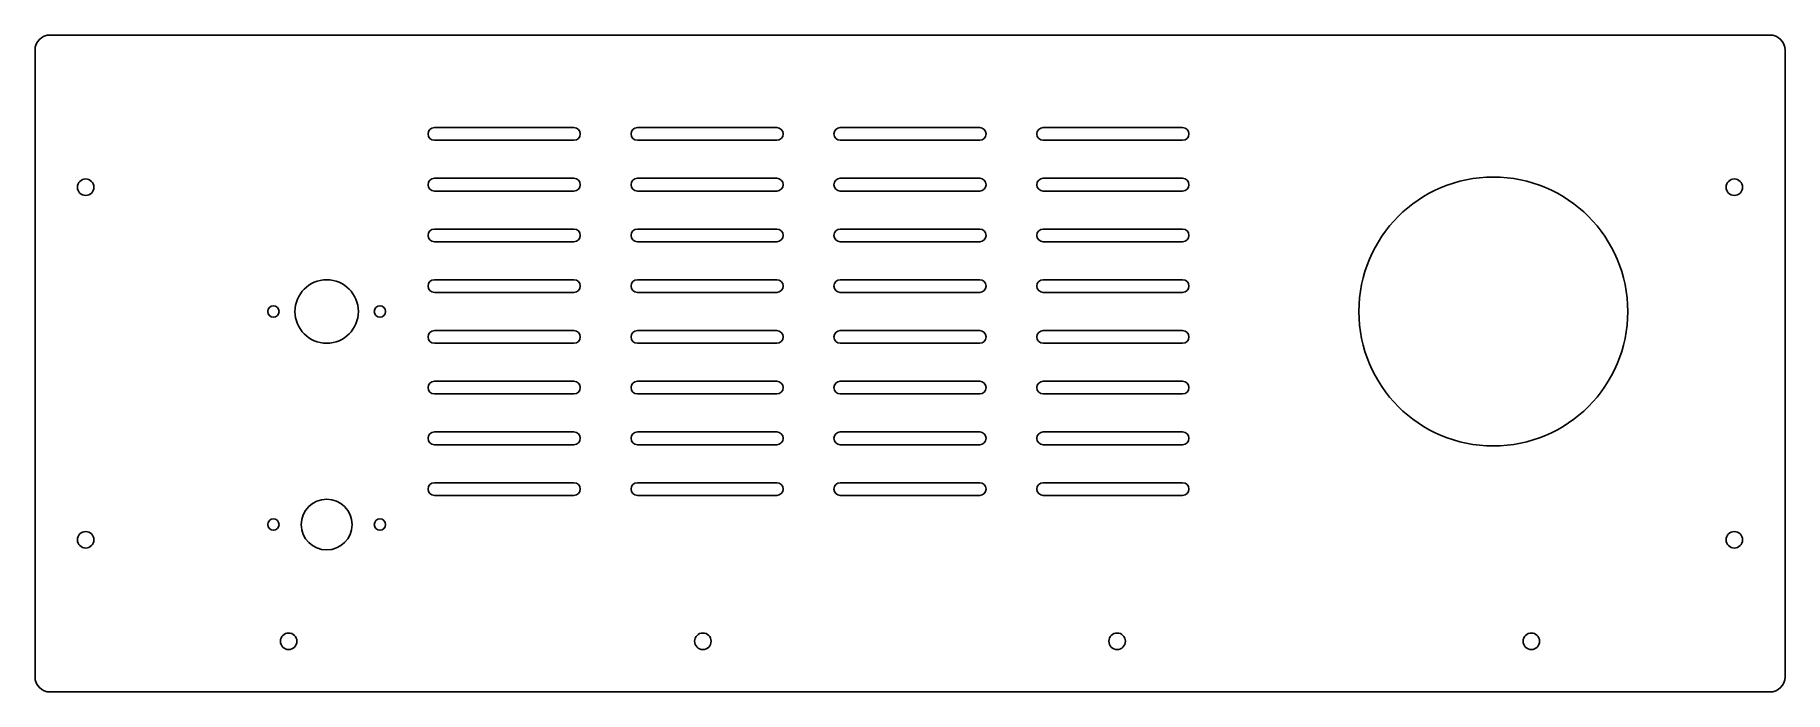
# Model space of a CAD drawing. Header units: millimetres. Extents: x -345 to 345, y 0 to 259.
import ezdxf

# ---------------------------------------------------------------- set-up
doc = ezdxf.new("R2010")
doc.units = ezdxf.units.MM
doc.layers.add('CUT', color=7, linetype='Continuous')

msp = doc.modelspace()

# ---------------------------------------------------------------- linework, layer by layer
at = {"layer": 'CUT'}
for p, q in [((339, 259, 0.5), (-339, 259, 0.5)), ((-345, 253, 0.5), (-345, 6, 0.5)), ((345, 6, 0.5), (345, 253, 0.5)), ((-187.5, 222.5, 0.5), (-132.5, 222.5, 0.5)), ((-107.5, 222.5, 0.5), (-52.5, 222.5, 0.5)), ((-27.5, 222.5, 0.5), (27.5, 222.5, 0.5)), ((52.5, 222.5, 0.5), (107.5, 222.5, 0.5)), ((-132.5, 217.5, 0.5), (-187.5, 217.5, 0.5)), ((-52.5, 217.5, 0.5), (-107.5, 217.5, 0.5)), ((27.5, 217.5, 0.5), (-27.5, 217.5, 0.5)), ((107.5, 217.5, 0.5), (52.5, 217.5, 0.5)), ((-187.5, 202.5, 0.5), (-132.5, 202.5, 0.5)), ((-107.5, 202.5, 0.5), (-52.5, 202.5, 0.5)), ((-27.5, 202.5, 0.5), (27.5, 202.5, 0.5)), ((52.5, 202.5, 0.5), (107.5, 202.5, 0.5)), ((-132.5, 197.5, 0.5), (-187.5, 197.5, 0.5)), ((-52.5, 197.5, 0.5), (-107.5, 197.5, 0.5)), ((27.5, 197.5, 0.5), (-27.5, 197.5, 0.5)), ((107.5, 197.5, 0.5), (52.5, 197.5, 0.5)), ((-187.5, 182.5, 0.5), (-132.5, 182.5, 0.5)), ((-107.5, 182.5, 0.5), (-52.5, 182.5, 0.5)), ((-27.5, 182.5, 0.5), (27.5, 182.5, 0.5)), ((52.5, 182.5, 0.5), (107.5, 182.5, 0.5)), ((-132.5, 177.5, 0.5), (-187.5, 177.5, 0.5)), ((-52.5, 177.5, 0.5), (-107.5, 177.5, 0.5)), ((27.5, 177.5, 0.5), (-27.5, 177.5, 0.5)), ((107.5, 177.5, 0.5), (52.5, 177.5, 0.5)), ((-187.5, 162.5, 0.5), (-132.5, 162.5, 0.5)), ((-107.5, 162.5, 0.5), (-52.5, 162.5, 0.5)), ((-27.5, 162.5, 0.5), (27.5, 162.5, 0.5)), ((52.5, 162.5, 0.5), (107.5, 162.5, 0.5)), ((-132.5, 157.5, 0.5), (-187.5, 157.5, 0.5)), ((-52.5, 157.5, 0.5), (-107.5, 157.5, 0.5)), ((27.5, 157.5, 0.5), (-27.5, 157.5, 0.5)), ((107.5, 157.5, 0.5), (52.5, 157.5, 0.5)), ((-187.5, 142.5, 0.5), (-132.5, 142.5, 0.5)), ((-107.5, 142.5, 0.5), (-52.5, 142.5, 0.5)), ((-27.5, 142.5, 0.5), (27.5, 142.5, 0.5)), ((52.5, 142.5, 0.5), (107.5, 142.5, 0.5)), ((-132.5, 137.5, 0.5), (-187.5, 137.5, 0.5)), ((-52.5, 137.5, 0.5), (-107.5, 137.5, 0.5)), ((27.5, 137.5, 0.5), (-27.5, 137.5, 0.5)), ((107.5, 137.5, 0.5), (52.5, 137.5, 0.5)), ((-187.5, 122.5, 0.5), (-132.5, 122.5, 0.5)), ((-132.5, 117.5, 0.5), (-187.5, 117.5, 0.5)), ((-107.5, 122.5, 0.5), (-52.5, 122.5, 0.5)), ((-52.5, 117.5, 0.5), (-107.5, 117.5, 0.5)), ((-27.5, 122.5, 0.5), (27.5, 122.5, 0.5)), ((27.5, 117.5, 0.5), (-27.5, 117.5, 0.5)), ((52.5, 122.5, 0.5), (107.5, 122.5, 0.5)), ((107.5, 117.5, 0.5), (52.5, 117.5, 0.5)), ((-187.5, 102.5, 0.5), (-132.5, 102.5, 0.5)), ((-132.5, 97.5, 0.5), (-187.5, 97.5, 0.5)), ((-107.5, 102.5, 0.5), (-52.5, 102.5, 0.5)), ((-52.5, 97.5, 0.5), (-107.5, 97.5, 0.5)), ((-27.5, 102.5, 0.5), (27.5, 102.5, 0.5)), ((27.5, 97.5, 0.5), (-27.5, 97.5, 0.5)), ((52.5, 102.5, 0.5), (107.5, 102.5, 0.5)), ((107.5, 97.5, 0.5), (52.5, 97.5, 0.5)), ((-187.5, 82.5, 0.5), (-132.5, 82.5, 0.5)), ((-132.5, 77.5, 0.5), (-187.5, 77.5, 0.5)), ((-107.5, 82.5, 0.5), (-52.5, 82.5, 0.5)), ((-52.5, 77.5, 0.5), (-107.5, 77.5, 0.5)), ((-27.5, 82.5, 0.5), (27.5, 82.5, 0.5)), ((27.5, 77.5, 0.5), (-27.5, 77.5, 0.5)), ((52.5, 82.5, 0.5), (107.5, 82.5, 0.5)), ((107.5, 77.5, 0.5), (52.5, 77.5, 0.5)), ((-339, 0, 0.5), (339, 0, 0.5))]:
    msp.add_line(p, q, dxfattribs=at)
for centre, radius in [((-325, 199, 0.5), 3.25), ((230, 150, 0.5), 53), ((325, 199, 0.5), 3.25), ((-230, 150, 0.5), 12.5), ((-251, 150, 0.5), 2.25), ((-209, 150, 0.5), 2.25), ((-230, 66, 0.5), 10), ((-325, 60, 0.5), 3.25), ((-251, 66, 0.5), 2.25), ((-209, 66, 0.5), 2.25), ((325, 60, 0.5), 3.25), ((-245, 20, 0.5), 3.25), ((-81.67, 20, 0.5), 3.25), ((81.67, 20, 0.5), 3.25), ((245, 20, 0.5), 3.25)]:
    msp.add_circle(centre, radius, dxfattribs=at)
for centre, radius, start, end in [((-339, 253, 0.5), 6, 90, 180), ((339, 253, 0.5), 6, 0, 90), ((-187.5, 220, 0.5), 2.5, 90, 270), ((-132.5, 220, 0.5), 2.5, -90, 90), ((-107.5, 220, 0.5), 2.5, 90, 270), ((-52.5, 220, 0.5), 2.5, -90, 90), ((-27.5, 220, 0.5), 2.5, 90, 270), ((27.5, 220, 0.5), 2.5, -90, 90), ((52.5, 220, 0.5), 2.5, 90, 270), ((107.5, 220, 0.5), 2.5, -90, 90), ((-187.5, 200, 0.5), 2.5, 90, 270), ((-132.5, 200, 0.5), 2.5, -90, 90), ((-107.5, 200, 0.5), 2.5, 90, 270), ((-52.5, 200, 0.5), 2.5, -90, 90), ((-27.5, 200, 0.5), 2.5, 90, 270), ((27.5, 200, 0.5), 2.5, -90, 90), ((52.5, 200, 0.5), 2.5, 90, 270), ((107.5, 200, 0.5), 2.5, -90, 90), ((-187.5, 180, 0.5), 2.5, 90, 270), ((-132.5, 180, 0.5), 2.5, -90, 90), ((-107.5, 180, 0.5), 2.5, 90, 270), ((-52.5, 180, 0.5), 2.5, -90, 90), ((-27.5, 180, 0.5), 2.5, 90, 270), ((27.5, 180, 0.5), 2.5, -90, 90), ((52.5, 180, 0.5), 2.5, 90, 270), ((107.5, 180, 0.5), 2.5, -90, 90), ((-187.5, 160, 0.5), 2.5, 90, 270), ((-132.5, 160, 0.5), 2.5, -90, 90), ((-107.5, 160, 0.5), 2.5, 90, 270), ((-52.5, 160, 0.5), 2.5, -90, 90), ((-27.5, 160, 0.5), 2.5, 90, 270), ((27.5, 160, 0.5), 2.5, -90, 90), ((52.5, 160, 0.5), 2.5, 90, 270), ((107.5, 160, 0.5), 2.5, -90, 90), ((-187.5, 140, 0.5), 2.5, 90, 270), ((-132.5, 140, 0.5), 2.5, -90, 90), ((-107.5, 140, 0.5), 2.5, 90, 270), ((-52.5, 140, 0.5), 2.5, -90, 90), ((-27.5, 140, 0.5), 2.5, 90, 270), ((27.5, 140, 0.5), 2.5, -90, 90), ((52.5, 140, 0.5), 2.5, 90, 270), ((107.5, 140, 0.5), 2.5, -90, 90), ((-187.5, 120, 0.5), 2.5, 90, 270), ((-132.5, 120, 0.5), 2.5, -90, 90), ((-107.5, 120, 0.5), 2.5, 90, 270), ((-52.5, 120, 0.5), 2.5, -90, 90), ((-27.5, 120, 0.5), 2.5, 90, 270), ((27.5, 120, 0.5), 2.5, -90, 90), ((52.5, 120, 0.5), 2.5, 90, 270), ((107.5, 120, 0.5), 2.5, -90, 90), ((-187.5, 100, 0.5), 2.5, 90, 270), ((-132.5, 100, 0.5), 2.5, -90, 90), ((-107.5, 100, 0.5), 2.5, 90, 270), ((-52.5, 100, 0.5), 2.5, -90, 90), ((-27.5, 100, 0.5), 2.5, 90, 270), ((27.5, 100, 0.5), 2.5, -90, 90), ((52.5, 100, 0.5), 2.5, 90, 270), ((107.5, 100, 0.5), 2.5, -90, 90), ((-187.5, 80, 0.5), 2.5, 90, 270), ((-132.5, 80, 0.5), 2.5, -90, 90), ((-107.5, 80, 0.5), 2.5, 90, 270), ((-52.5, 80, 0.5), 2.5, -90, 90), ((-27.5, 80, 0.5), 2.5, 90, 270), ((27.5, 80, 0.5), 2.5, -90, 90), ((52.5, 80, 0.5), 2.5, 90, 270), ((107.5, 80, 0.5), 2.5, -90, 90), ((-339, 6, 0.5), 6, 180, 270), ((339, 6, 0.5), 6, -90, 0)]:
    msp.add_arc(centre, radius, start, end, dxfattribs=at)

doc.saveas('drawing.dxf')
